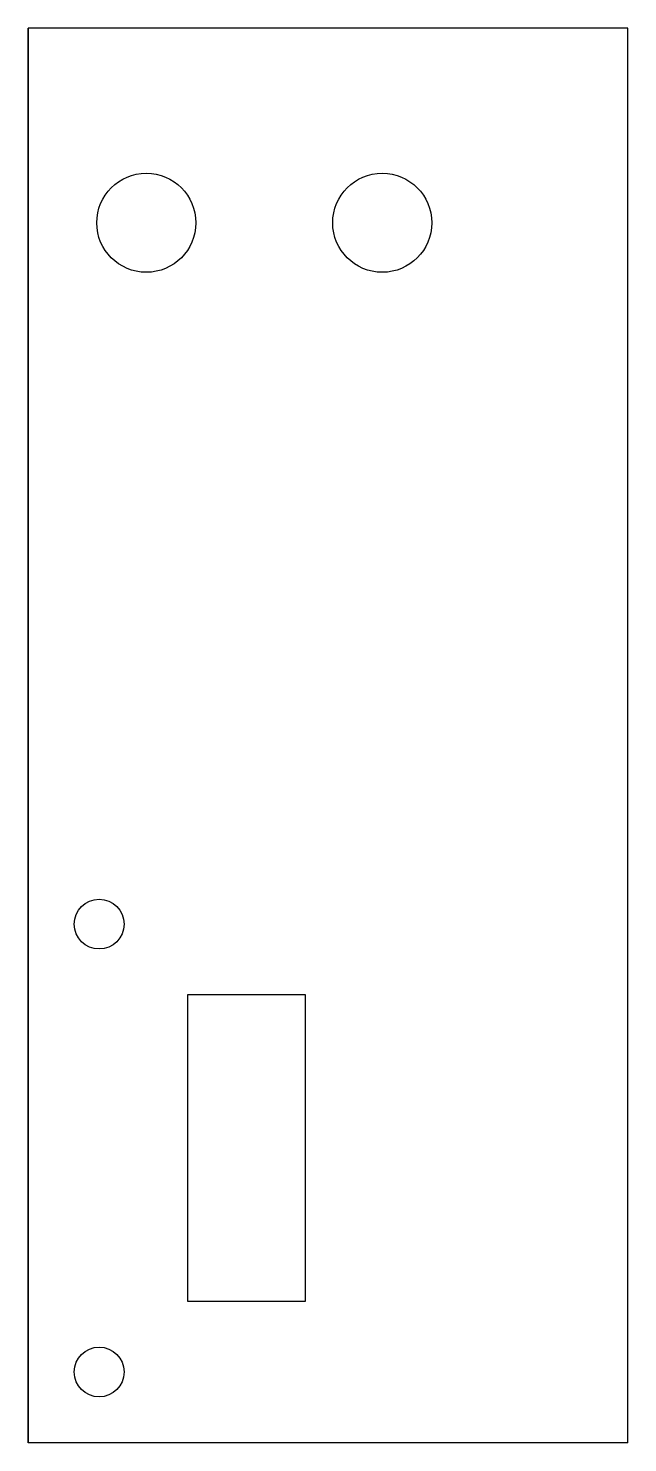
# Model space of a CAD drawing. Header units: millimetres. Extents: x -20 to 5.4, y -55 to 5.
import ezdxf

# ---------------------------------------------------------------- set-up
doc = ezdxf.new("R2010")
doc.units = ezdxf.units.MM
doc.layers.get('0').update_dxf_attribs({"linetype": 'CONTINUOUS'})

msp = doc.modelspace()

# ---------------------------------------------------------------- linework, layer by layer
for p, q in [((-20, -55), (-20, 5)), ((-20, 5), (-20, -55)), ((5.4, 5), (-20, 5)), ((5.4, -55), (5.4, 5)), ((5.4, -55), (-20, -55))]:
    msp.add_line(p, q)
msp.add_lwpolyline([(-8.25, -36), (-13.25, -36), (-13.25, -49), (-8.25, -49)], close=True)
for centre, radius in [((-15, -3.25), 2.1), ((-5, -3.25), 2.1), ((-17, -33), 1.055), ((-17, -52), 1.055)]:
    msp.add_circle(centre, radius)

doc.saveas('drawing.dxf')
